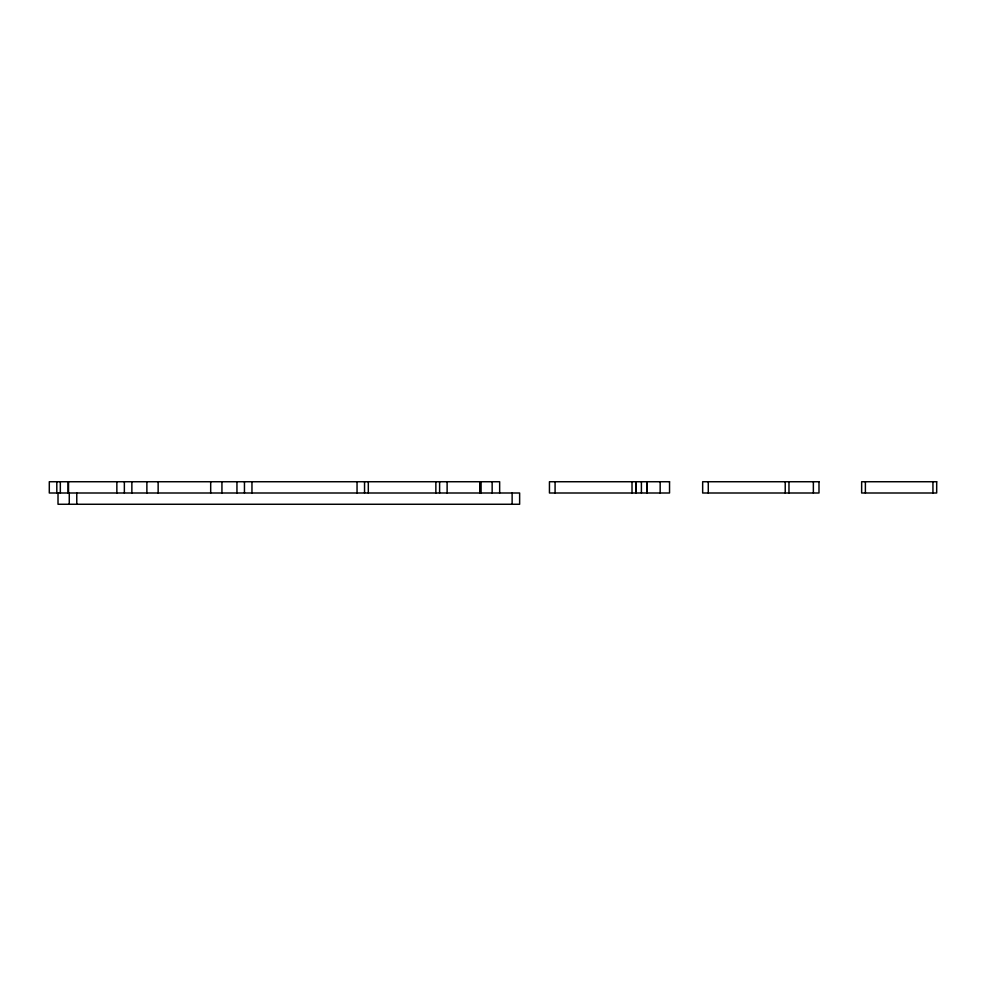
<?xml version="1.0" encoding="UTF-8"?>
<svg xmlns="http://www.w3.org/2000/svg" width="986" height="986" viewBox="0 0 986 986"><rect width="100%" height="100%" fill="white"/><g stroke="black" fill="none" stroke-linecap="round" stroke-linejoin="round"><path stroke-width="1.48" d="M932.941 481.735L932.941 493M865.388 481.735L865.388 493M813.364 481.735L813.364 493M788.973 481.735L788.973 493M785.226 481.735L785.226 493M708.281 481.735L708.281 493M660.164 481.735L660.164 493M641.405 481.735L641.405 493M636.229 481.735L636.229 493M635.773 481.735L635.773 493M632.014 481.735L632.014 493M555.081 481.735L555.081 493M512.128 493L512.128 504.265M499.655 493L499.655 481.735L49.3 481.735L49.3 493L519.634 493L519.634 504.265L58.014 504.265L58.014 493M492.15 481.735L492.15 493M480.897 481.735L480.897 493M480.441 481.735L480.441 493M479.972 481.735L479.972 493M447.114 481.735L447.114 493M439.608 481.735L439.608 493M435.861 481.735L435.861 493M368.308 481.735L368.308 493M364.549 481.735L364.549 493M357.043 481.735L357.043 493M251.96 481.735L251.96 493M244.454 481.735L244.454 493M236.948 481.735L236.948 493M221.936 481.735L221.936 493M210.684 481.735L210.684 493M158.142 481.735L158.142 493M146.877 481.735L146.877 493M131.865 481.735L131.865 493M124.359 481.735L124.359 493M116.853 481.735L116.853 493M76.772 493L76.772 504.265M69.266 493L69.266 504.265M68.527 481.735L68.527 493M68.071 481.735L68.071 493M60.331 481.735L60.331 493M56.806 481.735L56.806 493M669.543 481.735L549.448 481.735L549.448 493L669.543 493L669.543 481.735M818.996 481.735L702.661 481.735L702.661 493L818.996 493L818.996 481.735M936.675 481.735L861.653 481.735L861.641 493L936.675 493L936.7 481.735M647.026 493L647.026 481.735L646.989 493"/></g></svg>
